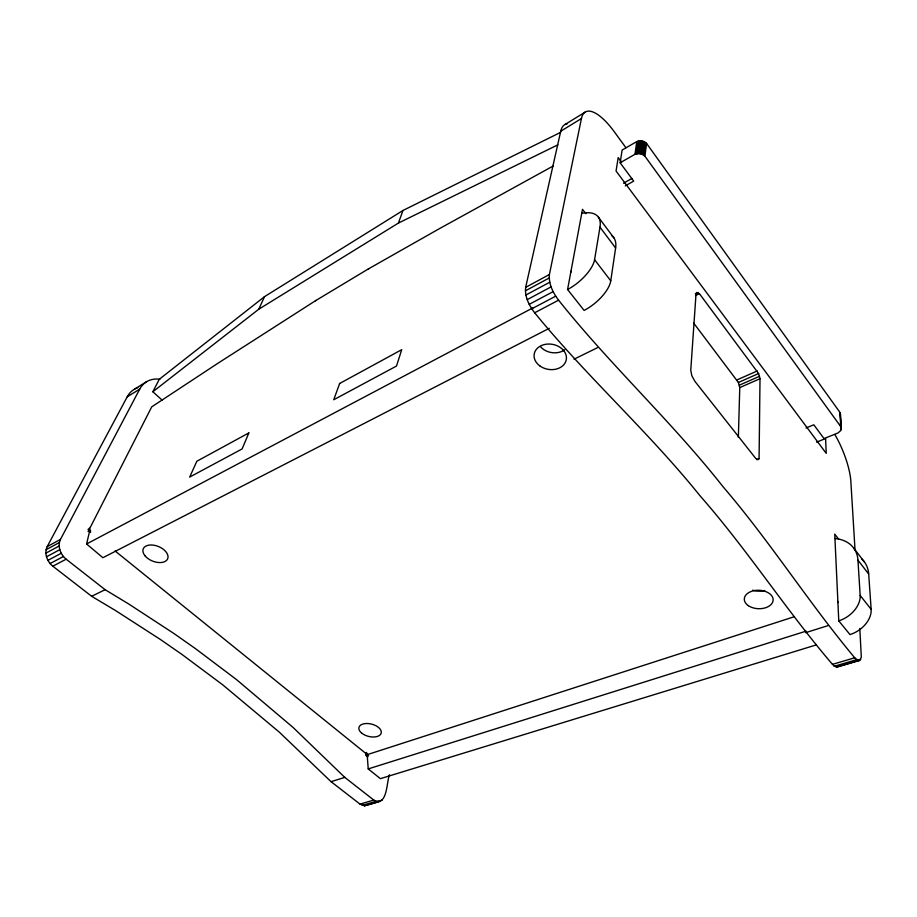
<?xml version="1.0" encoding="UTF-8"?>
<svg xmlns="http://www.w3.org/2000/svg" width="917" height="917" viewBox="0 0 917 917"><rect width="100%" height="100%" fill="white"/><g stroke="black" fill="none" stroke-linecap="round" stroke-linejoin="round"><path stroke-width="1.38" d="M570.752 272.487L570.752 271.191M759.081 458.546L760.01 378.698L758.588 373.54L699.407 293.658L696.737 292.477L696.014 294.093L690.765 370.181L691.819 375.695L694.891 381.323L755.619 458.282L757.144 459.497L758.359 459.589L759.081 458.546L756.548 459.566M738.357 437.375L739.767 387.593L738.391 382.481L693.676 323.082M859.802 628.512L861.315 657.111L859.756 660.423L858.346 660.584L854.724 657.787C808.599 602.572 770.016 541.454 723.089 486.789C671.714 421.511 610.309 365.092 558.579 300.18C553.077 292.901 548.469 283.88 549.398 274.504L581.435 118.534A50.825 17.526 62.3 0 1 614.138 131.567L625.921 147.694M389.507 774.785C386.47 781.353 387.662 807.464 373.769 800.071L344.781 777.375L293.016 727.387L236.345 679.463L195.47 648.64L174.012 633.567L128.873 604.085L105.111 589.688L66.15 559.187C60.511 554.625 57.221 546.314 60.453 539.425L139.693 389.163A39.5 26.433 56.8 0 1 159.913 379.248M380.28 801.378L364.473 805.825L360.037 804.129L331.06 781.685L279.364 732.213L222.751 684.85L181.921 654.406L160.486 639.539L115.404 610.47L91.666 596.291L52.819 566.202C47.18 561.708 43.936 553.421 47.191 546.612L127.245 396.786A39.19 26.582 56.5 0 1 137.791 387.673M859.756 660.423L837.588 666.946L834.39 666.235L832.464 664.366C786.052 610.069 747.344 549.615 700.107 495.891C648.468 431.643 586.651 376.612 534.657 312.766C529.132 305.636 524.558 296.638 525.659 287.365L560.734 131.223A50.286 18.099 62.1 0 1 567.394 123.726M806.02 427.975L813.815 424.8L824.016 438.59L837.978 432.962L840.488 430.784L841.21 428.743L840.797 426.692L644.903 156.188L646.577 143.442L644.066 141.654L640.972 140.874L636.776 141.573L622.139 150.056L620.144 162.79L633.693 181.119L625.291 185.864M644.903 156.188L643.287 154.881L644.983 142.146M644.147 155.489L645.832 142.754M643.287 154.881L642.347 154.388L644.066 141.654M642.347 154.388L640.295 153.735L642.038 141.012M641.35 153.999L643.069 141.275M620.144 162.79L634.965 154.297L639.218 153.597L640.972 140.874M637.04 153.689L638.817 140.977M638.117 153.586L639.894 140.863M634.965 154.297L636.776 141.573M635.985 153.93L637.774 141.218M585.894 213.695L582.501 209.328L567.577 289.52L584.106 310.416A28.977 12.517 -39.8 0 0 610.756 280.831L615.616 248.003A55.616 23.04 -40 0 0 611.777 235.669M567.577 289.52A29.287 12.139 -40 0 0 594.571 259.694L599.97 227.175A56.189 22.329 -40.2 0 0 581.756 213.329M549.363 328.275L102.876 557.719L86.599 543.976L89.912 529.923L89.293 528.192M366.353 752.433L365.642 755.172L367.832 756.938M339.645 383.489L333.742 399.743L396.499 366.043L401.726 349.686L339.622 383.501M162.24 400.248L152.864 391.754L258.777 309.212L398.414 223.072L402.964 210.474L560.562 132.38M258.777 309.212L264.543 296.627L402.964 210.474M88.135 531.608L151.729 406.861L217.444 363.579L315.907 300.467M152.864 391.754L159.294 379.271L264.543 296.627M134.581 389.106L146.972 381.495M565.09 124.46L585.596 111.863M127.245 396.786L139.693 389.163M560.734 131.223L581.435 118.534M315.402 300.776L368.875 268.624M368.336 268.945L439.254 228.746L553.089 166.057M623.514 183.217L631.905 178.46M47.191 546.612L60.453 539.425M525.659 287.365L549.398 274.504M46.102 549.684L59.364 542.52M525.384 290.838L549.18 277.989M45.85 553.157L59.135 546.016M525.911 295.022L549.764 282.207M46.469 556.802L59.765 549.684M527.218 299.641L551.106 286.861M47.913 560.356L61.221 553.272M529.212 304.352L553.134 291.629M86.599 543.976L532.766 307.94M50.08 563.554L63.411 556.504M531.757 308.834L555.679 296.18M52.819 566.202L66.15 559.187M534.657 312.766L558.579 300.18M695.338 293.795L697.906 292.523M695.567 295.549L699.407 293.658M398.414 223.072L557.868 144.84M91.666 596.291L105.111 589.688M573.996 359.212L597.781 347.52M737.073 379.89L757.27 370.938M738.391 382.481L758.588 373.54M739.343 385.186L759.551 376.268M739.767 387.593L760.01 378.698M816.566 442.143L825.598 438.532L826.228 453.376L616.064 171.032L618.196 157.598L621.508 162.08M367.476 754.576L794.294 616.717M367.052 753.178L368.221 768.916L806.123 631.137M331.06 781.685L344.781 777.375M805.607 632.673L828.085 625.612M816.096 644.96L380.417 778.659L368.221 768.916M360.037 804.129L373.769 800.071M832.464 664.366L854.724 657.787M362.238 805.39L375.959 801.343M834.39 666.235L856.627 659.678M375.259 802.169L382.102 800.151M858.163 660.011L860.765 659.243M364.473 805.825L378.182 801.79M836.132 667.106L858.346 660.584M639.218 153.597L640.295 153.735M115.072 550.957L368.577 755.654M365.757 754.072L367.935 755.826M365.929 752.926L368.107 754.68M88.479 530.611L90.6 532.422M88.617 529.178L90.737 530.989M88.043 529.396L90.164 531.207M646.577 143.442L839.64 411.962L840.408 413.934L841.21 428.743M838.803 539.356L834.745 534.118L838.768 620.866L849.979 634.564A23.922 16.804 -33.9 0 0 871.15 609.335L868.686 574.031A46.205 31.396 -34.7 0 0 861.762 558.98M834.94 538.497A46.607 31.155 -35.1 0 1 857.957 560.172L860.169 595.442L871.15 609.335M857.957 560.172L868.686 574.031M853.853 548.274L864.502 562.087M594.571 259.694L610.756 280.831M599.97 227.175L615.616 248.003M598.434 217.203L613.886 237.858M837.599 601.162L837.92 602.629M855.034 550.051L850.861 481.563A42.583 12.804 67.4 0 0 834.871 434.543M840.281 413.246L841.084 429.431M840.018 412.581L840.797 426.692M840.453 423.069L840.843 430.119M840.408 413.934L840.419 414.633M860.169 595.442A24.129 16.678 -34.3 0 1 838.768 620.866M564.757 349.767A16.047 12.655 9.8 0 1 540.514 346.718M764.675 590.525A14.236 9.239 1.8 0 1 752.719 590.181M248.851 432.927L242.111 448.94L189.67 477.092L196.846 461.251L248.851 432.927M748.318 605.644A14.42 9.216 2.1 0 0 772.572 602.366A14.42 9.216 2.1 0 0 755.287 590.456A14.42 9.216 2.1 0 0 748.318 605.644M144.943 555.713A13.193 7.863 22 0 0 166.699 560.253A13.193 7.863 22 0 0 154.732 545.374A13.193 7.863 22 0 0 144.943 555.713M539.884 365.929A16.277 12.678 9.9 0 0 566.202 360.083A16.277 12.678 9.9 0 0 544.664 344.483A16.277 12.678 9.9 0 0 539.884 365.929M361.607 733.05A11.485 6.327 14.2 0 0 380.715 734.185A11.485 6.327 14.2 0 0 367.889 723.536A11.485 6.327 14.2 0 0 361.607 733.05"/></g></svg>
